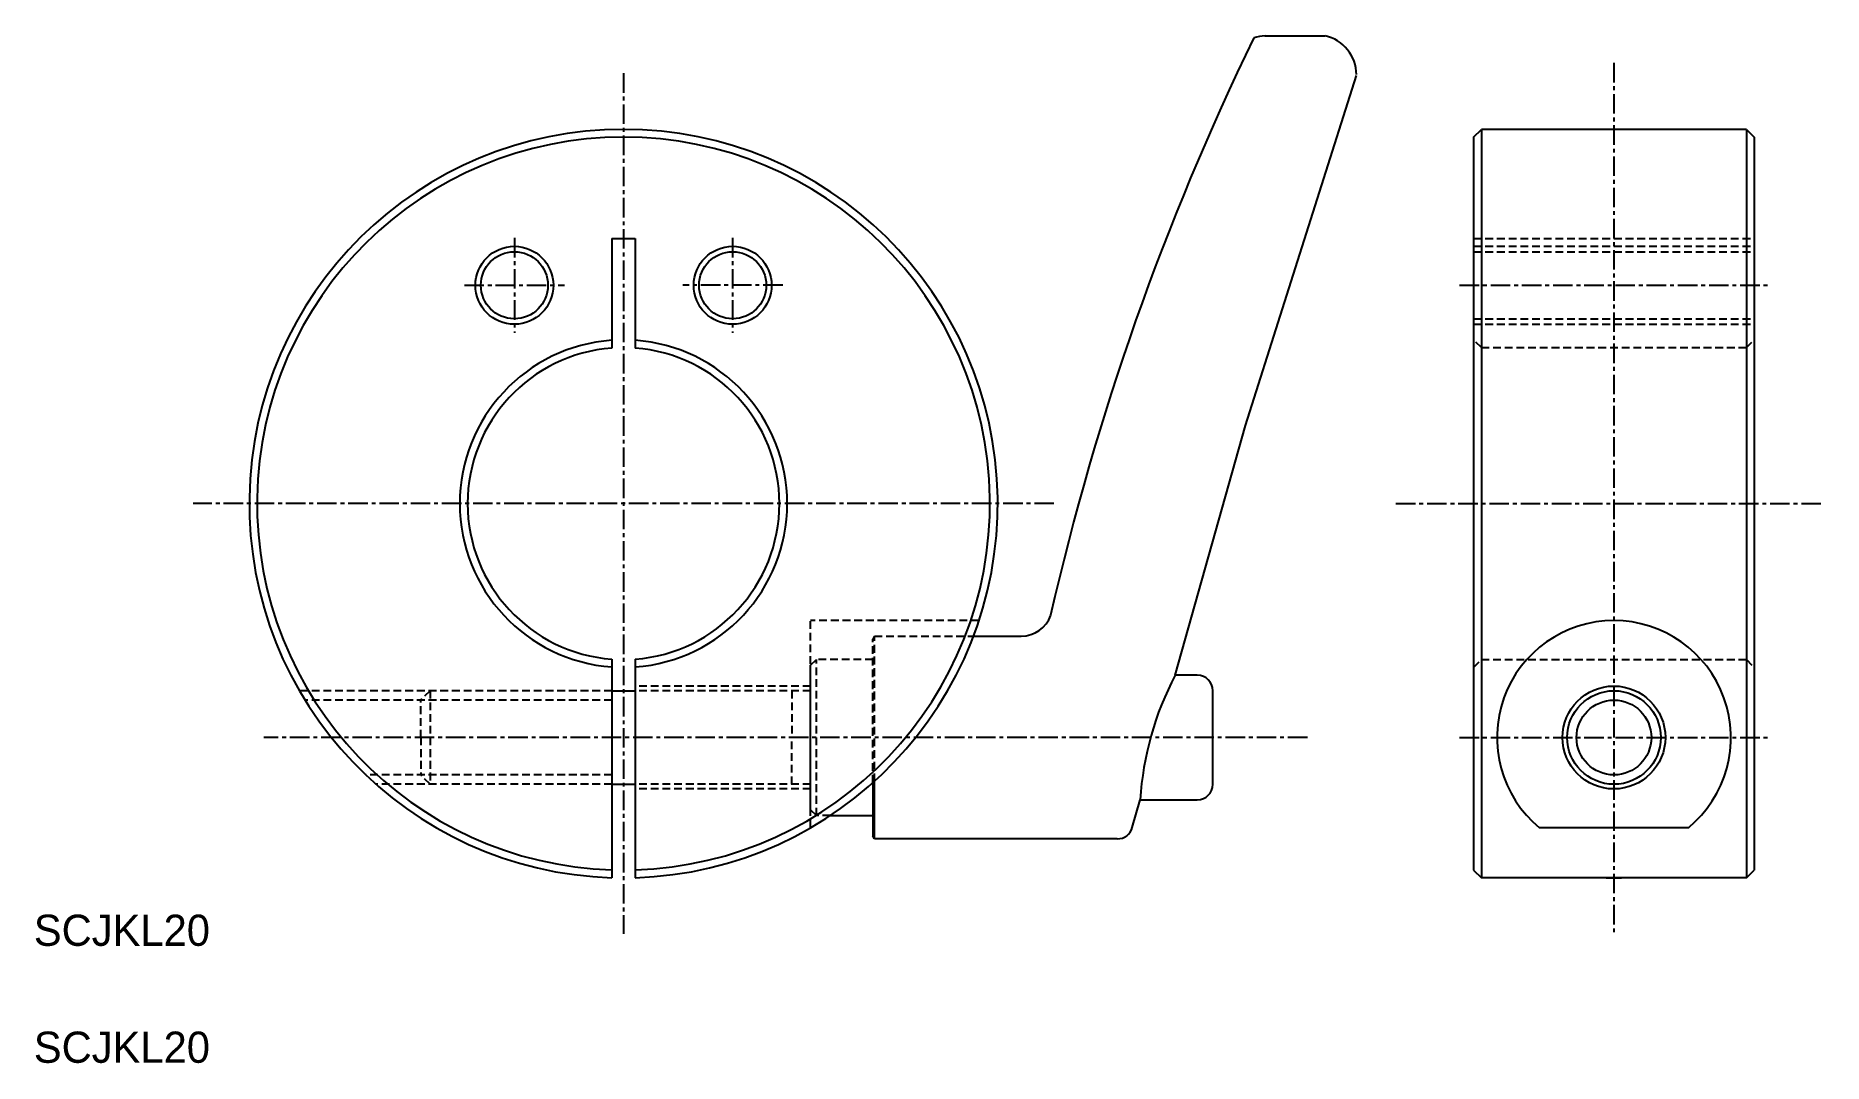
# Model space of a CAD drawing. Extents: x 34 to 148, y 43 to 109.
import ezdxf

# ---------------------------------------------------------------- set-up
doc = ezdxf.new("R2010")
doc.units = 0
doc.linetypes.add('CENTER', pattern=[2, 1.25, -0.25, 0.25, -0.25])
doc.linetypes.add('DASHED', pattern=[0.75, 0.5, -0.25])
doc.layers.get('0').update_dxf_attribs({"linetype": 'CONTINUOUS'})
doc.layers.add('CENTER', color=1, linetype='CENTER')

msp = doc.modelspace()

# ---------------------------------------------------------------- linework, layer by layer
at = {"color": 7, "linetype": 'CONTINUOUS'}
for p, q in [((112.42, 109.04), (116.27, 109.04)), ((111.17, 84.04), (118.28, 106.5)), ((125.8, 102.54), (126.3, 103.04)), ((125.8, 102.54), (125.8, 55.54)), ((126.3, 103.04), (126.3, 55.04)), ((143.3, 103.04), (126.3, 103.04)), ((143.3, 103.04), (143.3, 55.04)), ((143.3, 103.04), (143.8, 102.54)), ((143.8, 102.54), (143.8, 55.54)), ((70.53, 96.04), (70.53, 89.01)), ((70.53, 96.04), (72.03, 96.04)), ((72.03, 96.04), (72.03, 89.01)), ((106.67, 68.04), (111.17, 84.04)), ((93.73, 70.54), (96.79, 70.54)), ((70.53, 69.07), (70.53, 55.05)), ((72.03, 69.07), (72.03, 55.05)), ((108.08, 68.04), (106.67, 68.04)), ((70.53, 67.04), (72.03, 67.04)), ((109.08, 61.04), (109.08, 67.04)), ((70.53, 61.04), (72.03, 61.04)), ((87.28, 61.15), (87.28, 57.74)), ((87.37, 57.54), (87.37, 61.23)), ((103.91, 58.27), (104.41, 60.04)), ((104.41, 60.04), (108.08, 60.04)), ((84.55, 59.04), (87.28, 59.04)), ((87.37, 57.54), (87.28, 57.74)), ((102.95, 57.54), (87.37, 57.54)), ((130.03, 58.26), (139.58, 58.26)), ((125.8, 55.54), (126.3, 55.04)), ((143.3, 55.04), (126.3, 55.04)), ((143.3, 55.04), (143.8, 55.54))]:
    msp.add_line(p, q, dxfattribs=at)
at = {"color": 3, "linetype": 'DASHED'}
for p, q in [((125.8, 96.04), (143.8, 96.04)), ((125.8, 95.54), (143.8, 95.54)), ((125.8, 95.19), (143.8, 95.19)), ((125.8, 90.89), (143.8, 90.89)), ((125.8, 90.54), (143.8, 90.54)), ((126.3, 89.04), (125.8, 89.54)), ((143.3, 89.04), (143.8, 89.54)), ((126.3, 89.04), (143.3, 89.04)), ((126.3, 89.04), (126.3, 69.04)), ((143.3, 89.04), (143.3, 69.04)), ((83.28, 58.26), (83.28, 71.54)), ((94.08, 71.54), (83.28, 71.54)), ((87.37, 70.54), (87.28, 70.34)), ((87.28, 61.15), (87.28, 70.34)), ((87.37, 61.23), (87.37, 70.54)), ((87.37, 70.54), (93.73, 70.54)), ((83.28, 68.68), (83.65, 69.04)), ((83.65, 59.04), (83.65, 69.04)), ((87.28, 69.04), (83.65, 69.04)), ((125.8, 68.54), (126.3, 69.04)), ((126.3, 69.04), (143.3, 69.04)), ((143.3, 69.04), (143.8, 68.54)), ((83.28, 59.41), (83.28, 68.68)), ((70.53, 67.04), (50.5, 67.04)), ((58.88, 67.04), (58.28, 66.44)), ((58.41, 67.04), (58.41, 67.04)), ((58.88, 67.04), (58.88, 61.04)), ((70.53, 67.04), (58.88, 67.04)), ((83.28, 67.34), (72.03, 67.34)), ((83.28, 67.04), (72.03, 67.04)), ((82.08, 67.04), (82.08, 64.04)), ((70.53, 66.44), (50.86, 66.44)), ((58.28, 64.04), (58.28, 66.44)), ((58.28, 64.04), (58.28, 61.64)), ((82.08, 61.04), (82.08, 64.04)), ((70.53, 61.64), (54.75, 61.64)), ((70.53, 61.04), (55.41, 61.04)), ((58.88, 61.04), (58.28, 61.64)), ((70.53, 61.04), (58.88, 61.04)), ((83.28, 61.04), (72.03, 61.04)), ((83.28, 60.74), (72.03, 60.74)), ((83.28, 59.41), (83.65, 59.04)), ((84.55, 59.04), (83.65, 59.04))]:
    msp.add_line(p, q, dxfattribs=at)
at = {"color": 3, "linetype": 'CONTINUOUS'}
for centre, radius in [((64.28, 93.04), 2.5), ((78.28, 93.04), 2.5), ((134.8, 64.04), 3)]:
    msp.add_circle(centre, radius, dxfattribs=at)
at = {"color": 7, "linetype": 'CONTINUOUS'}
for centre, radius in [((64.28, 93.04), 2.15), ((78.28, 93.04), 2.15), ((134.8, 64.04), 3.3), ((134.8, 64.04), 2.4)]:
    msp.add_circle(centre, radius, dxfattribs=at)
for centre, radius, start, end in [((113.23, 103.1), 6, 97.7241, 104.6825), ((115.71, 106.52), 2.58, 0.7205, 77.3683), ((265.71, 33.89), 171.3, 154.0311, 167.1877), ((71.28, 79.04), 24, 271.7908, 268.2092), ((71.28, 79.04), 23.5, 271.8289, 268.1711), ((71.28, 79.04), 10.5, 94.096, 265.904), ((71.28, 79.04), 10.5, 274.096, 85.904), ((71.28, 79.04), 10, 94.3012, 265.6988), ((71.28, 79.04), 10, 274.3012, 85.6988), ((96.79, 72.54), 2, 270, 340.621), ((134.8, 64.04), 7.5, 309.5309, 230.4691), ((124.1, 58.82), 19.72, 152.1114, 176.4391), ((108.08, 67.04), 1, 0, 90), ((108.08, 61.04), 1, 270, 0), ((102.95, 58.54), 1, 270, 344.2753), ((134.8, 62.53), 7.5, 266.2476, 273.7524)]:
    msp.add_arc(centre, radius, start, end, dxfattribs=at)
at = {"layer": 'CENTER', "color": 1, "linetype": 'CENTER'}
for p, q in [((71.28, 106.64), (71.28, 51.44)), ((134.8, 107.3), (134.8, 51.43)), ((64.28, 96.08), (64.28, 90)), ((78.28, 96.08), (78.28, 90)), ((61.08, 93.04), (67.49, 93.04)), ((81.49, 93.04), (75.08, 93.04)), ((124.9, 93.04), (144.7, 93.04)), ((98.88, 79.04), (43.68, 79.04)), ((120.82, 79.04), (148.23, 79.04)), ((115.14, 64.04), (48.21, 64.04)), ((124.9, 64.04), (144.7, 64.04))]:
    msp.add_line(p, q, dxfattribs=at)

# ---------------------------------------------------------------- texts
at = {"color": 7, "linetype": 'CONTINUOUS'}
for p in [(33.46, 50.68), (33.46, 43.18)]:
    msp.add_text('SCJKL20', height=2, dxfattribs=at).set_placement(p)

doc.saveas('drawing.dxf')
